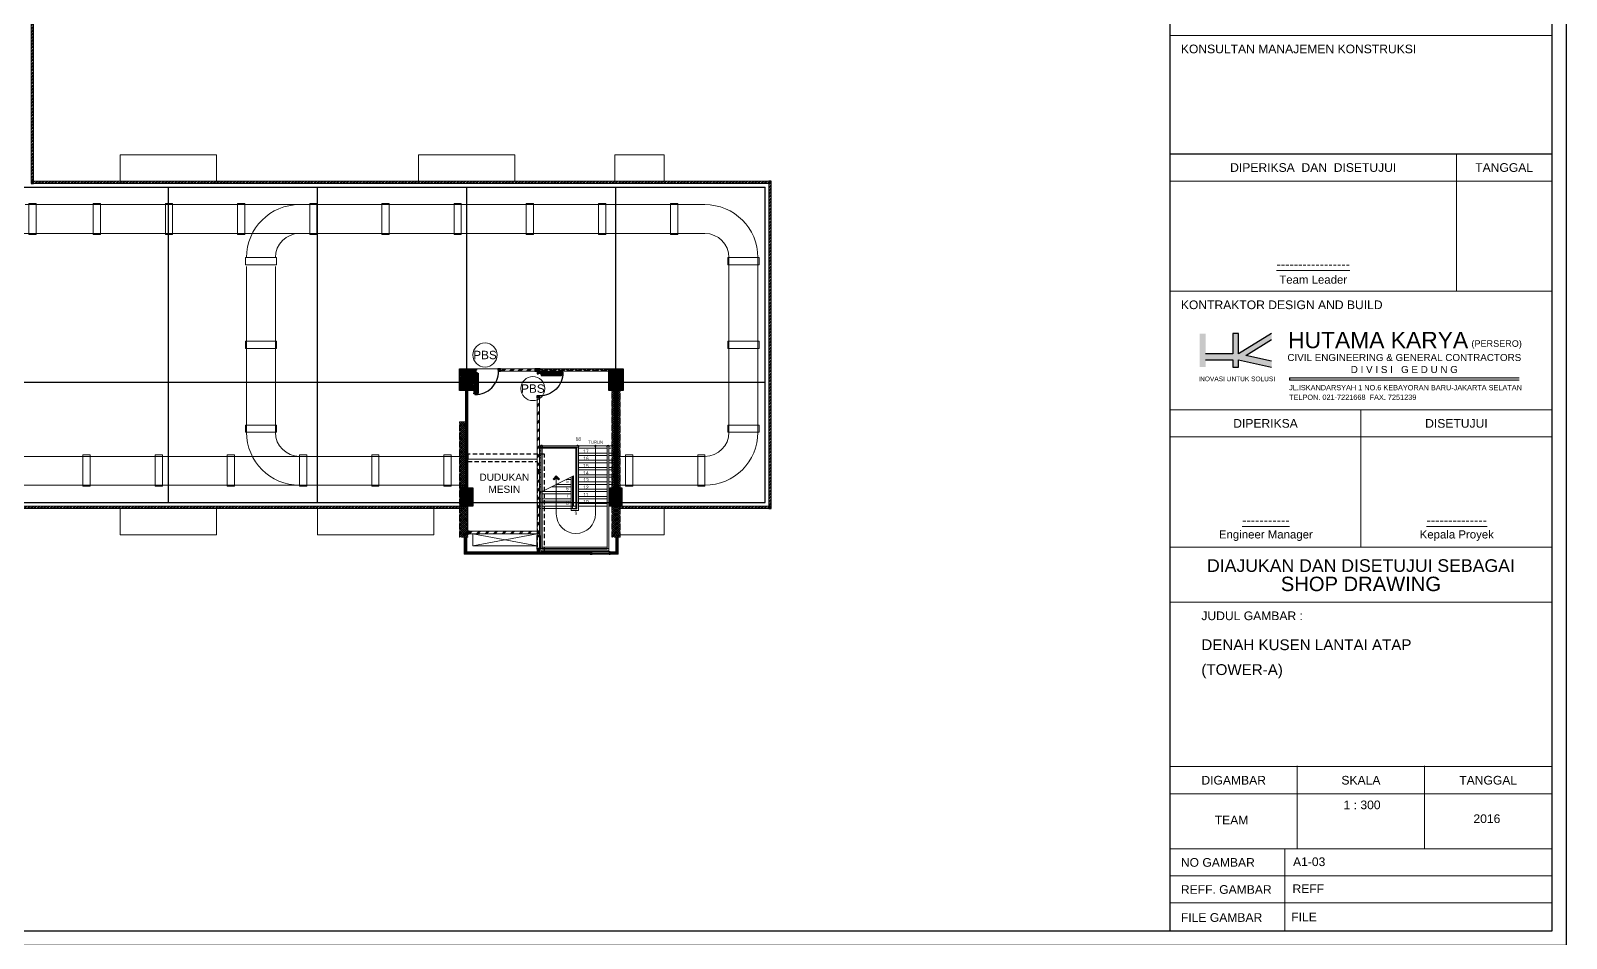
# Model space of a CAD drawing. Header units: millimetres. Extents: x -108 to 357, y -17 to 192.
# Drawn here: x 164.8 to 228.6, y 72.4 to 110.1 of the extents above; entities that cross this region are included whole.
import ezdxf
from ezdxf.enums import TextEntityAlignment as Align

# ---------------------------------------------------------------- set-up
doc = ezdxf.new("R2010")
doc.units = ezdxf.units.MM
doc.linetypes.add('ACAD_ISO02W100', pattern=[15, 12, -3])
doc.layers.get('defpoints').update_dxf_attribs({"color": 1})
for name, color, linetype, lineweight in [('ars', 11, 'Continuous', 0), ('ars @ 1', 11, 'Continuous', 0), ('ARSIR', 31, 'Continuous', 5), ('ATAP', 3, 'Continuous', 20), ('KACA', 151, 'Continuous', 5), ('KOL', 1, 'Continuous', 30), ('KOLOM', 4, 'Continuous', 9), ('KOP', 7, 'Continuous', 20), ('KOP GARIS', 1, 'Continuous', 30), ('lan', 7, 'Continuous', 15), ('NOT', 7, 'Continuous', 20), ('Stair', 7, 'Continuous', 15), ('tem', 5, 'Continuous', 20)]:
    doc.layers.add(name, color=color, linetype=linetype, lineweight=lineweight)
doc.layers.add('as', color=1, linetype='Continuous', plot=False)
for name, color, linetype in [('HID', 1, 'Continuous'), ('Kusen', 30, 'Continuous'), ('STL', 6, 'Continuous')]:
    doc.layers.add(name, color=color, linetype=linetype)
doc.layers.add('POLYLINE TPAK', color=4, linetype='Continuous', lineweight=20, plot=False)
doc.styles.add('BOLD', font='arial.ttf')
doc.styles.add('RM25', font='arial.ttf')
doc.styles.add('S', font='simplex', dxfattribs={"width": 0.75})
doc.styles.get("Standard").update_dxf_attribs({"font": 'arial.ttf'})
pattern_1 = [(45, (1551.91095, -401.8532), (-0.176776695, 0.176776695), []), (45, (1551.97345, -401.8532), (-0.176776695, 0.176776695), [])]
pattern_2 = [(225, (1.1, 1e-06), (-0.014142, 0.014142), []), (135, (1.1, 1e-06), (0.014142, 0.014142), [])]
pattern_3 = [(315, (-2e-13, 1e-06), (0.014142, 0.014142), []), (45, (-2e-13, 1e-06), (-0.014142, 0.014142), [])]
pattern_4 = [(225, (-1551.91095, 458.3532), (0.176776695, -0.176776695), []), (225, (-1551.97345, 458.3532), (0.176776695, -0.176776695), [])]
pattern_5 = [(45, (30.75, 57.1), (-0.022097087, 0.022097087), [])]
pattern_6 = [(225, (24.8, 5.8), (0.0449013, -0.0449013), []), (315, (24.8, 5.8), (0.0449013, 0.0449013), [])]

# ---------------------------------------------------------------- blocks, each defined once
blk = doc.blocks.new('KOP A3 DED')
at = {"true_color": 0xfe0101}
blk.add_hatch(color=1, dxfattribs=at).paths.add_polyline_path([(16.559, 8.175), (16.918, 8.396), (16.918, 8.478), (16.461, 8.198), (16.461, 8.478), (16.379, 8.478), (16.379, 8.197), (16.004, 8.197), (16.004, 8.478), (15.922, 8.478), (15.922, 8.013), (16.004, 8.013), (16.004, 8.114), (16.379, 8.114), (16.379, 8.013), (16.461, 8.013), (16.461, 8.114), (16.918, 8.013), (16.918, 8.095)])
at = {"color": 8, "linetype": 'Continuous'}
blk.add_line((15.51, 10.967), (20.8, 10.967), dxfattribs=at)
at = {"color": 1, "true_color": 0xfe0101}
for p, q in [((16.379, 8.478), (16.379, 8.197)), ((16.461, 8.478), (16.379, 8.478)), ((16.461, 8.198), (16.461, 8.478)), ((16.918, 8.478), (16.461, 8.198)), ((16.559, 8.175), (16.918, 8.396)), ((16.379, 8.197), (16.004, 8.197)), ((16.004, 8.114), (16.379, 8.114)), ((16.379, 8.114), (16.379, 8.013)), ((16.461, 8.114), (16.918, 8.013)), ((16.461, 8.013), (16.461, 8.114)), ((16.918, 8.095), (16.559, 8.175)), ((16.379, 8.013), (16.461, 8.013))]:
    blk.add_line(p, q, dxfattribs=at)
at = {"color": 9}
blk.add_line((17.164, 7.865), (17.164, 7.835), dxfattribs=at)
blk.add_lwpolyline([(-21, 29.697), (21, 29.697), (21, 0), (-21, 0), (-21, 29.697)])
at = {"color": 7}
for p in [(17.273, 2.478), (19.037, 2.478)]:
    blk.add_point(p, dxfattribs=at)
at = {"layer": 'KOP'}
for p, q in [((15.51, 12.61), (20.8, 12.61)), ((15.51, 10.967), (20.8, 10.967)), ((19.478, 10.967), (19.478, 9.064)), ((15.51, 10.592), (20.8, 10.592)), ((15.51, 9.064), (20.8, 9.064)), ((20.348, 7.865), (17.164, 7.865)), ((17.164, 7.835), (20.348, 7.835)), ((15.51, 7.421), (20.8, 7.421)), ((18.155, 7.421), (18.155, 5.519)), ((15.51, 7.046), (20.8, 7.046)), ((15.51, 5.519), (20.8, 5.519)), ((15.51, 4.755), (20.8, 4.755)), ((15.51, 2.478), (20.8, 2.478)), ((17.273, 2.478), (17.273, 1.339)), ((19.037, 2.478), (19.037, 1.339)), ((15.51, 2.102), (20.8, 2.102)), ((15.51, 1.339), (20.8, 1.339)), ((17.102, 1.339), (17.102, 0.2)), ((15.51, 0.964), (20.8, 0.964)), ((20.8, 0.589), (15.51, 0.589))]:
    blk.add_line(p, q, dxfattribs=at)
blk.add_solid([(17.164, 7.865), (17.164, 7.835), (20.348, 7.865), (20.348, 7.835)], dxfattribs=at)
at = {"layer": 'KOP GARIS'}
blk.add_line((15.51, 0.2), (15.51, 29.497), dxfattribs=at)
blk.add_lwpolyline([(-20.8, 29.497), (20.8, 29.497), (20.8, 0.2), (-20.8, 0.2)], close=True, dxfattribs=at)
at = {"layer": 'KOP', "style": 'BOLD'}
for s, height, p in [('KONSULTAN MANAJEMEN KONSTRUKSI', 0.12003, (18.921, 12.422)), ('KONTRAKTOR DESIGN AND BUILD', 0.12003, (18.455, 8.877)), ('NO GAMBAR', 0.12, (16.685, 1.151)), ('REFF. GAMBAR', 0.12003, (16.918, 0.776)), ('FILE GAMBAR', 0.12003, (16.788, 0.388))]:
    blk.add_text(s, height=height, dxfattribs=at).set_placement(p, align=Align.MIDDLE_RIGHT)
for s, height, p in [('DIPERIKSA  DAN  DISETUJUI', 0.12003, (17.494, 10.779)), ('TANGGAL', 0.12, (20.139, 10.779)), ('DIPERIKSA', 0.12, (16.833, 7.234)), ('DISETUJUI', 0.12, (19.478, 7.234)), ('DIAJUKAN DAN DISETUJUI SEBAGAI', 0.17498, (18.155, 5.264)), ('SHOP DRAWING', 0.19998, (18.155, 5.01)), ('JUDUL GAMBAR :', 0.12003, (16.648, 4.568)), ('DIGAMBAR', 0.12, (16.392, 2.29)), ('SKALA', 0.12, (18.155, 2.29)), ('TANGGAL', 0.12, (19.918, 2.29))]:
    blk.add_text(s, height=height, dxfattribs=at).set_placement(p, align=Align.MIDDLE_CENTER)
for s, height, p in [('%%U-----------------', 0.12861, (17.494, 9.44)), ('Team Leader', 0.11318, (17.494, 9.228)), ('Engineer Manager', 0.11318, (16.838, 5.682)), ('%%U-----------', 0.12861, (16.838, 5.895)), ('Kepala Proyek', 0.11318, (19.483, 5.682)), ('%%U--------------', 0.12861, (19.483, 5.895))]:
    blk.add_text(s, height=height, dxfattribs=at).set_placement(p, align=Align.MIDDLE)
for s, height, p in [('HUTAMA KARYA', 0.22633, (17.146, 8.276)), ('(PERSERO)', 0.09, (19.686, 8.295))]:
    blk.add_text(s, height=height, dxfattribs=at).set_placement(p)
for s, p in [('CIVIL ENGINEERING & GENERAL CONTRACTORS', (18.756, 8.098)), ('D I V I S I   G E D U N G', (18.756, 7.932))]:
    blk.add_text(s, height=0.09753, dxfattribs=at).set_placement(p, align=Align.CENTER)
at = {"layer": 'KOP'}
for s, p in [('JL.ISKANDARSYAH 1 NO.6 KEBAYORAN BARU-JAKARTA SELATAN', (17.16, 7.693)), ('TELPON. 021-7221668  FAX. 7251239', (17.16, 7.56))]:
    blk.add_text(s, height=0.07252, dxfattribs=at).set_placement(p)
at = {"layer": 'KOP', "ltscale": 1500, "insert": (16.434, 7.85), "char_height": 0.06502, "width": 1.36933, "attachment_point": 5}
blk.add_mtext('INOVASI UNTUK SOLUSI', dxfattribs=at)
at = {"layer": 'KOP', "style": 'BOLD'}
for tag, p in [('JUDUL1', (15.945, 4.092)), ('JUDUL2', (15.945, 3.747)), ('JUDUL3', (15.945, 3.427)), ('NO', (17.215, 1.101)), ('REFF', (17.207, 0.727)), ('FILE', (17.189, 0.336))]:
    blk.add_attdef(tag, p, '', height=0.12, dxfattribs=at)
for tag, p in [('SCALE1', (18.171, 1.948)), ('NAME', (16.363, 1.738)), ('SCALE2', (18.169, 1.733)), ('DATE', (19.9, 1.757)), ('SCALE3', (18.17, 1.521))]:
    blk.add_attdef(tag, text='', height=0.12, dxfattribs=at).set_placement(p, align=Align.MIDDLE_CENTER)
blk = doc.blocks.new('D-P90')
at = {"layer": 'ars'}
h = blk.add_hatch(dxfattribs=at)
h.set_pattern_fill('ANSI37', color=256, scale=0.005, angle=-90, style=0)
h.set_pattern_definition([(45, (-1350.94906, -1248.591899), (0.01122532015, -0.01122532015), []), (315, (-1350.94906, -1248.591899), (-0.01122532015, -0.01122532015), [])])
h.paths.add_polyline_path([(0.009, -0.183, -0.414214), (0.01, -0.184), (0.01, -1.116, -0.414214), (0.009, -1.117), (-0.034, -1.117, 0.414214), (-0.037, -1.12), (-0.037, -1.142, -1), (-0.038, -1.142), (-0.038, -0.158, -1), (-0.037, -0.158), (-0.037, -0.181, 0.414214), (-0.034, -0.183)])
at = {"layer": 'as'}
for p, q in [((-0.04, -0.158), (-0.046, -0.158)), ((-0.042, -0.161), (-0.042, -0.155))]:
    blk.add_line(p, q, dxfattribs=at)
at = {"layer": 'HID'}
for p, q in [((-0.044, -0.125), (-0.092, -0.077)), ((-0.042, -0.123), (-0.091, -0.075)), ((-0.066, -0.147), (-0.023, -0.104)), ((-0.063, -0.147), (-0.023, -0.107)), ((0.966, -0.147), (0.923, -0.104)), ((0.963, -0.147), (0.923, -0.107)), ((0.942, -0.123), (0.991, -0.075)), ((0.944, -0.125), (0.992, -0.077))]:
    blk.add_line(p, q, dxfattribs=at)
for points in [[(-0.044, -0.125), (-0.044, -0.125), (-0.042, -0.123), (-0.042, -0.123)], [(0.944, -0.125), (0.944, -0.125), (0.942, -0.123), (0.942, -0.123)]]:
    blk.add_lwpolyline(points, dxfattribs=at)
at = {"layer": 'KOL'}
blk.add_line((0.97, -0.13), (0.97, -0.15), dxfattribs=at)
at = {"layer": 'Kusen', "ltscale": 2}
for p, q in [((-0.099, -0.221), (-0.099, -1.06)), ((-0.079, -0.241), (-0.079, -1.06)), ((-0.074, -0.211), (-0.04, -0.211)), ((-0.074, -0.221), (-0.074, -0.211)), ((-0.074, -0.251), (-0.074, -0.241)), ((-0.074, -0.251), (-0.04, -0.251)), ((-0.061, -0.251), (-0.061, -0.211)), ((-0.04, -0.251), (-0.04, -0.211)), ((0.046, -0.211), (0.012, -0.211)), ((0.012, -0.251), (0.012, -0.211)), ((0.046, -0.251), (0.012, -0.251)), ((0.033, -0.251), (0.033, -0.211)), ((0.046, -0.221), (0.046, -0.211)), ((0.046, -0.251), (0.046, -0.241)), ((0.053, -0.241), (0.053, -1.06)), ((0.073, -0.221), (0.073, -1.06)), ((-0.074, -1.05), (-0.04, -1.05)), ((-0.074, -1.05), (-0.074, -1.06)), ((-0.074, -1.08), (-0.074, -1.09)), ((-0.074, -1.09), (-0.04, -1.09)), ((-0.061, -1.05), (-0.061, -1.09)), ((-0.04, -1.05), (-0.04, -1.09)), ((0.046, -1.05), (0.012, -1.05)), ((0.012, -1.05), (0.012, -1.09)), ((0.046, -1.09), (0.012, -1.09)), ((0.033, -1.05), (0.033, -1.09)), ((0.046, -1.05), (0.046, -1.06)), ((0.046, -1.08), (0.046, -1.09))]:
    blk.add_line(p, q, dxfattribs=at)
at = {"layer": 'Kusen'}
for p, q in [((-0.042, -0.155), (-0.038, -0.156)), ((-0.042, -0.157), (-0.038, -0.158))]:
    blk.add_line(p, q, dxfattribs=at)
at = {"layer": 'Kusen', "ltscale": 2}
for points in [[(-0.099, -0.241), (-0.061, -0.241), (-0.061, -0.221), (-0.099, -0.221), (-0.099, -0.241)], [(0.073, -0.241), (0.033, -0.241), (0.033, -0.221), (0.073, -0.221), (0.073, -0.241)], [(-0.101, -1.06), (-0.061, -1.06), (-0.061, -1.08), (-0.101, -1.08), (-0.101, -1.06)], [(0.073, -1.06), (0.033, -1.06), (0.033, -1.08), (0.073, -1.08), (0.073, -1.06)]]:
    blk.add_lwpolyline(points, dxfattribs=at)
at = {"layer": 'Kusen'}
blk.add_circle((-0.042, -0.158), 0.001, dxfattribs=at)
for radius, start, end in [(0.0025, 75.78042, 11.38506), (0.961, 270, 0.45972)]:
    blk.add_arc((-0.042, -0.158), radius, start, end, dxfattribs=at)
at = {"layer": 'STL'}
for p, q in [((-0.038, -0.158), (-0.038, -1.142)), ((-0.037, -0.181), (-0.037, -0.158)), ((-0.034, -0.183), (0.009, -0.183)), ((0.01, -0.184), (0.01, -1.116)), ((-0.037, -1.12), (-0.037, -1.142)), ((-0.034, -1.117), (0.009, -1.117))]:
    blk.add_line(p, q, dxfattribs=at)
for points in [[(0, -0.1), (0, -0.103), (-0.019, -0.103, 0.414214), (-0.02, -0.105), (-0.02, -0.148, -0.414214), (-0.022, -0.15), (-0.068, -0.15, -0.414214), (-0.07, -0.148), (-0.07, -0.13), (-0.067, -0.13), (-0.067, -0.146, 0.414214), (-0.065, -0.147), (-0.024, -0.147, 0.414214), (-0.023, -0.146), (-0.023, -0.102, -0.414214), (-0.021, -0.1)], [(0.9, -0.1), (0.9, -0.103), (0.919, -0.103, -0.414214), (0.92, -0.105), (0.92, -0.148, 0.414214), (0.922, -0.15), (0.968, -0.15, 0.414214), (0.97, -0.148), (0.97, -0.13), (0.967, -0.13), (0.967, -0.146, -0.414214), (0.966, -0.147), (0.925, -0.147, -0.414214), (0.923, -0.146), (0.923, -0.102, 0.414214), (0.921, -0.1)]]:
    blk.add_lwpolyline(points, format="xyb", close=True, dxfattribs=at)
blk.add_lwpolyline([(0.009, -0.182), (-0.034, -0.182, -0.414214), (-0.035, -0.181), (-0.035, -0.158, 1), (-0.04, -0.158), (-0.04, -1.142, 1), (-0.035, -1.142), (-0.035, -1.12, -0.414214), (-0.034, -1.119), (0.009, -1.119, 0.414214), (0.012, -1.116), (0.012, -0.184)], format="xyb", dxfattribs=at)
for centre, radius, start, end in [((-0.038, -0.158), 0.00075, 0, 180), ((-0.034, -0.181), 0.0025, 180, 270), ((0.009, -0.184), 0.0025, 360, 90), ((0.009, -0.184), 0.001, 360, 90), ((-0.038, -1.142), 0.00075, 180, 0), ((-0.034, -1.12), 0.0025, 90, 180), ((0.009, -1.116), 0.001, 270, 0)]:
    blk.add_arc(centre, radius, start, end, dxfattribs=at)
blk = doc.blocks.new('PINTU DARURAT')
at = {"layer": 'ARSIR'}
h = blk.add_hatch(dxfattribs=at)
h.set_pattern_fill('_USER', color=256, scale=0.02, angle=315, style=0, double=1, pattern_type=0)
h.set_pattern_definition(pattern_3)
edge = h.paths.add_edge_path()
edge.add_line((0, 0), (0.1, 0))
edge.add_line((0.1, 0), (0.1, 0.05))
edge.add_line((0.1, 0.05), (0.077, 0.05))
edge.add_line((0.077, 0.05), (0.077, 0.096))
edge.add_arc((0.076, 0.096), 0.0015, 360, 450)
edge.add_line((0.075, 0.097), (0.035, 0.097))
edge.add_arc((0.035, 0.096), 0.0015, 90, 180)
edge.add_line((0.033, 0.096), (0.033, 0.08))
edge.add_line((0.033, 0.08), (0.03, 0.08))
edge.add_line((0.03, 0.08), (0.03, 0.1))
edge.add_line((0.03, 0.1), (0, 0.1))
edge.add_line((0, 0.1), (0, 0))
h = blk.add_hatch(dxfattribs=at)
h.set_pattern_fill('_USER', color=256, scale=0.02, angle=315, style=0, double=1, pattern_type=0)
h.set_pattern_definition(pattern_3)
edge = h.paths.add_edge_path()
edge.add_line((0, 0), (0.1, 0))
edge.add_line((0.1, 0), (0.1, 0.05))
edge.add_line((0.1, 0.05), (0.077, 0.05))
edge.add_line((0.077, 0.05), (0.077, 0.096))
edge.add_arc((0.076, 0.096), 0.0015, 360, 450)
edge.add_line((0.075, 0.097), (0.035, 0.097))
edge.add_arc((0.035, 0.096), 0.0015, 90, 180)
edge.add_line((0.033, 0.096), (0.033, 0.08))
edge.add_line((0.033, 0.08), (0.03, 0.08))
edge.add_line((0.03, 0.08), (0.03, 0.1))
edge.add_line((0.03, 0.1), (0, 0.1))
edge.add_line((0, 0.1), (0, 0))
h = blk.add_hatch(dxfattribs=at)
h.set_pattern_fill('_USER', color=256, scale=0.02, angle=315, style=0, double=1, pattern_type=0)
h.set_pattern_definition(pattern_2)
edge = h.paths.add_edge_path()
edge.add_line((1.1, 0), (1, 0))
edge.add_line((1, 0), (1, 0.05))
edge.add_line((1, 0.05), (1.023, 0.05))
edge.add_line((1.023, 0.05), (1.023, 0.096))
edge.add_arc((1.024, 0.096), 0.0015, -630, -540, ccw=False)
edge.add_line((1.024, 0.097), (1.065, 0.097))
edge.add_arc((1.065, 0.096), 0.0015, -360, -270, ccw=False)
edge.add_line((1.067, 0.096), (1.067, 0.08))
edge.add_line((1.067, 0.08), (1.07, 0.08))
edge.add_line((1.07, 0.08), (1.07, 0.1))
edge.add_line((1.07, 0.1), (1.1, 0.1))
edge.add_line((1.1, 0.1), (1.1, 0))
h = blk.add_hatch(dxfattribs=at)
h.set_pattern_fill('_USER', color=256, scale=0.02, angle=315, style=0, double=1, pattern_type=0)
h.set_pattern_definition(pattern_2)
edge = h.paths.add_edge_path()
edge.add_line((1.1, 0), (1, 0))
edge.add_line((1, 0), (1, 0.05))
edge.add_line((1, 0.05), (1.023, 0.05))
edge.add_line((1.023, 0.05), (1.023, 0.096))
edge.add_arc((1.024, 0.096), 0.0015, -630, -540, ccw=False)
edge.add_line((1.024, 0.097), (1.065, 0.097))
edge.add_arc((1.065, 0.096), 0.0015, -360, -270, ccw=False)
edge.add_line((1.067, 0.096), (1.067, 0.08))
edge.add_line((1.067, 0.08), (1.07, 0.08))
edge.add_line((1.07, 0.08), (1.07, 0.1))
edge.add_line((1.07, 0.1), (1.1, 0.1))
edge.add_line((1.1, 0.1), (1.1, 0))
at = {"layer": 'KOL'}
blk.add_line((1.1, 0.1), (1.1, 0), dxfattribs=at)
blk.add_line((1.1, 0.1), (1.1, 0), dxfattribs=at)
blk.add_line((1.1, 0.1), (1.1, 0), dxfattribs=at)
blk.add_line((1.1, 0.1), (1.1, 0), dxfattribs=at)
for points in [[(0, 0), (0.1, 0), (0.1, 0.05), (0.077, 0.05), (0.077, 0.096, 0.414214), (0.075, 0.097), (0.035, 0.097, 0.414214), (0.033, 0.096), (0.033, 0.08), (0.03, 0.08), (0.03, 0.1), (0, 0.1)], [(0, 0), (0.1, 0), (0.1, 0.05), (0.077, 0.05), (0.077, 0.096, 0.414214), (0.075, 0.097), (0.035, 0.097, 0.414214), (0.033, 0.096), (0.033, 0.08), (0.03, 0.08), (0.03, 0.1), (0, 0.1)], [(1.1, 0), (1, 0), (1, 0.05), (1.023, 0.05), (1.023, 0.096, -0.414214), (1.024, 0.097), (1.065, 0.097, -0.414214), (1.067, 0.096), (1.067, 0.08), (1.07, 0.08), (1.07, 0.1), (1.1, 0.1)], [(1.1, 0), (1, 0), (1, 0.05), (1.023, 0.05), (1.023, 0.096, -0.414214), (1.024, 0.097), (1.065, 0.097, -0.414214), (1.067, 0.096), (1.067, 0.08), (1.07, 0.08), (1.07, 0.1), (1.1, 0.1)]]:
    blk.add_lwpolyline(points, format="xyb", close=True, dxfattribs=at)
at = {"layer": 'Kusen', "xscale": -1, "rotation": 180}
blk.add_blockref('D-P90', (0.1, -0.05), dxfattribs=at)
blk = doc.blocks.new('K 10.10')
at = {"layer": 'ars'}
h = blk.add_hatch(dxfattribs=at)
h.set_pattern_fill('_USER', color=256, scale=0.05, angle=45, double=1, pattern_type=0)
h.set_pattern_definition([(45, (0, 0), (-0.035355339, 0.035355339), []), (135, (0, 0), (-0.035355339, -0.035355339), [])])
h.paths.add_polyline_path([(1560.538, 1380.407), (1560.638, 1380.407), (1560.638, 1380.507), (1560.538, 1380.507)])
at = {"layer": 'KOL'}
blk.add_lwpolyline([(1560.538, 1380.407), (1560.638, 1380.407), (1560.638, 1380.507), (1560.538, 1380.507)], close=True, dxfattribs=at)
blk = doc.blocks.new("k3'")
at = {"layer": 'ars'}
h = blk.add_hatch(dxfattribs=at)
h.set_pattern_fill('_USER', color=256, scale=0.05, angle=45, double=1, pattern_type=0)
h.set_pattern_definition([(45, (0, -4.975), (-0.03535534, 0.03535534), []), (135, (0, -4.975), (-0.03535534, -0.03535534), [])])
h.paths.add_polyline_path([(-0.25, -0.375), (0.25, -0.375), (0.25, 0.375), (-0.25, 0.375)])
at = {"layer": 'KOL'}
blk.add_lwpolyline([(-0.25, -0.375), (0.25, -0.375), (0.25, 0.375), (-0.25, 0.375)], close=True, dxfattribs=at)
blk = doc.blocks.new("k1'")
at = {"layer": 'ars'}
h = blk.add_hatch(dxfattribs=at)
h.set_pattern_fill('_USER', color=256, scale=0.05, angle=45, double=1, pattern_type=0)
h.set_pattern_definition([(45, (0, -5), (-0.03535534, 0.03535534), []), (135, (0, -5), (-0.03535534, -0.03535534), [])])
h.paths.add_polyline_path([(-0.3, -0.45), (0.3, -0.45), (0.3, 0.45), (-0.3, 0.45)])
at = {"layer": 'KOL'}
blk.add_lwpolyline([(-0.3, -0.45), (0.3, -0.45), (0.3, 0.45), (-0.3, 0.45)], close=True, dxfattribs=at)
blk = doc.blocks.new('T. J2')
at = {"layer": 'KACA', "color": 141}
blk.add_lwpolyline([(-0.379, 0.077), (0.291, 0.077), (0.291, 0.082), (-0.379, 0.082)], close=True, dxfattribs=at)
at = {"layer": 'Kusen'}
for p, q in [((-0.419, 0), (0.331, 0)), ((-0.369, 0.1), (0.281, 0.1)), ((0.281, 0.06), (-0.369, 0.06))]:
    blk.add_line(p, q, dxfattribs=at)
for points in [[(-0.459, 0), (-0.419, 0), (-0.419, 0.1), (-0.459, 0.1)], [(0.331, 0), (0.371, 0), (0.371, 0.1), (0.331, 0.1)]]:
    blk.add_lwpolyline(points, close=True, dxfattribs=at)
for points in [[(-0.369, 0.077), (-0.369, 0.06), (-0.419, 0.06), (-0.419, 0.1), (-0.369, 0.1), (-0.369, 0.082), (-0.379, 0.082), (-0.379, 0.077), (-0.369, 0.077)], [(0.281, 0.077), (0.281, 0.06), (0.331, 0.06), (0.331, 0.1), (0.281, 0.1), (0.281, 0.082), (0.291, 0.082), (0.291, 0.077), (0.281, 0.077)]]:
    blk.add_lwpolyline(points, dxfattribs=at)
blk = doc.blocks.new('P.SHAFT')
for points in [[(-0.05, 0.54), (-0.05, 0.58), (0.05, 0.58), (0.05, 0.54)], [(-0.05, 0.04), (-0.05, 0.54), (0.05, 0.54), (0.05, 0.04)], [(-0.05, 0), (-0.05, 0.04), (0.05, 0.04), (0.05, 0)]]:
    blk.add_lwpolyline(points, close=True)
blk = doc.blocks.new('A.ATAP')
at = {"layer": 'ars'}
h = blk.add_hatch(dxfattribs=at)
h.set_pattern_fill('ANSI32', color=256, scale=0.01, style=0)
h.set_pattern_definition([(44.98015, (6.68938, 12.35), (0.06732858, -0.06737525), []), (44.98015, (6.6894, 12.3949), (0.06732858, -0.06737525), [])])
h.paths.add_polyline_path([(6.7, 13.6), (6.8, 13.6), (6.8, 42.9), (6.7, 42.9)])
h = blk.add_hatch(dxfattribs=at)
h.set_pattern_fill('ANSI32', color=256, scale=0.01, style=0)
h.set_pattern_definition([(45, (6.8, 13.5), (-0.06735192, 0.06735192), []), (45, (6.8449, 13.5), (-0.06735192, 0.06735192), [])])
h.paths.add_polyline_path([(37.35, 13.5), (37.35, 13.6), (6.8, 13.6), (6.8, 13.5)])
h = blk.add_hatch(dxfattribs=at)
h.set_pattern_fill('ANSI32', color=256, scale=0.01, style=0)
h.set_pattern_definition([(225, (37.45003, 13.5), (-0.0673519, 0.0673519), []), (225, (37.45003, 13.4551), (-0.0673519, 0.0673519), [])])
h.paths.add_polyline_path([(37.45, 13.5), (37.35, 13.5), (37.35, 0.1), (37.45, 0.1)])
h = blk.add_hatch(dxfattribs=at)
h.set_pattern_fill('ANSI37', color=256, scale=0.02, style=0)
h.set_pattern_definition(pattern_6)
h.paths.add_polyline_path([(30.825, 5.8), (31.175, 5.8), (31.175, -1.2), (30.825, -1.2)])
h = blk.add_hatch(dxfattribs=at)
h.set_pattern_fill('TEMBOK', color=256, scale=0.25)
h.set_pattern_definition([(225, (24.8, 55.05), (0.1767767, -0.1767767), []), (225, (24.7375, 55.05), (0.1767767, -0.1767767), [])])
h.paths.add_polyline_path([(24.75, 4.7), (24.85, 4.7), (24.85, 2.53), (24.75, 2.53)])
h = blk.add_hatch(dxfattribs=at)
h.set_pattern_fill('ANSI37', color=256, scale=0.02, style=0)
h.set_pattern_definition(pattern_6)
h.paths.add_polyline_path([(24.85, 3.6), (24.5, 3.6), (24.5, -1.2), (24.85, -1.2)])
h = blk.add_hatch(dxfattribs=at)
h.set_pattern_fill('TEMBOK', color=256, scale=0.25)
h.set_pattern_definition([(225, (24.8, 57.52), (0.1767767, -0.1767767), []), (225, (24.7375, 57.52), (0.1767767, -0.1767767), [])])
h.paths.add_polyline_path([(24.75, 2.63), (24.85, 2.63), (24.85, 0.85), (24.75, 0.85)])
h = blk.add_hatch(dxfattribs=at)
h.set_pattern_fill('ANSI32', color=256, scale=0.01, style=0)
h.set_pattern_definition([(45, (-24.5, -4e-06), (-0.06735192, 0.06735192), []), (45, (-24.4551, -4e-06), (-0.06735192, 0.06735192), [])])
h.paths.add_polyline_path([(24.5, 0), (24.5, 0.1), (-24.5, 0.1), (-24.5, 0)])
h = blk.add_hatch(dxfattribs=at)
h.set_pattern_fill('ANSI32', color=256, scale=0.01, style=0)
h.set_pattern_definition([(45, (31.17496, -3e-05), (-0.0673519, 0.0673519), []), (45, (31.21986, -3e-05), (-0.0673519, 0.0673519), [])])
h.paths.add_polyline_path([(37.35, 0.1), (31.175, 0.1), (31.175, 0), (37.35, 0)])
h = blk.add_hatch(dxfattribs=at)
h.set_pattern_fill('ANSI31', color=256, scale=0.25, style=0)
h.set_pattern_definition([(45, (24.700002, 57.1), (-0.022097087, 0.022097087), [])])
h.paths.add_polyline_path([(24.8, -1.2), (24.7, -1.2), (24.7, -1.9), (29.92, -1.9), (29.92, -1.8), (24.8, -1.8)])
h = blk.add_hatch(dxfattribs=at)
h.set_pattern_fill('ANSI31', color=256, scale=0.25, style=0)
h.set_pattern_definition(pattern_5)
h.paths.add_polyline_path([(31.1, -1.2), (31, -1.2), (31, -1.8), (30.75, -1.8), (30.75, -1.9), (31.1, -1.9)])
h = blk.add_hatch(dxfattribs=at)
h.set_pattern_fill('ANSI31', color=256, scale=0.25, style=0)
h.set_pattern_definition(pattern_5)
edge = h.paths.add_edge_path()
edge.add_line((31.1, -1.2), (31.1, -1.9))
edge.add_line((31.1, -1.9), (30.75, -1.9))
edge.add_line((30.75, -1.9), (30.75, -1.8))
edge.add_line((30.75, -1.8), (31, -1.8))
edge.add_line((31, -1.8), (31, -1.2))
edge.add_line((31, -1.2), (31.1, -1.2))
at = {"layer": 'ars @ 1'}
h = blk.add_hatch(dxfattribs=at)
h.set_pattern_fill('TEMBOK', color=256, scale=0.25)
h.set_pattern_definition(pattern_1)
h.paths.add_polyline_path([(27.638, 5.8), (27.638, 5.7), (26.2, 5.7), (26.2, 5.8)])
h = blk.add_hatch(dxfattribs=at)
h.set_pattern_fill('TEMBOK', color=256, scale=0.25)
h.set_pattern_definition(pattern_4)
h.paths.add_polyline_path([(27.638, 5.8), (27.638, 5.7), (26.2, 5.7), (26.2, 5.8)])
h = blk.add_hatch(dxfattribs=at)
h.set_pattern_fill('TEMBOK', color=256, scale=0.25)
h.set_pattern_definition(pattern_1)
h.paths.add_polyline_path([(30.7, 5.8), (30.7, 5.7), (27.738, 5.7), (27.738, 5.8)])
h = blk.add_hatch(dxfattribs=at)
h.set_pattern_fill('TEMBOK', color=256, scale=0.25)
h.set_pattern_definition([(315, (1551.91095, 458.3532), (-0.176776695, -0.176776695), []), (315, (1551.97345, 458.3532), (-0.176776695, -0.176776695), [])])
h.paths.add_polyline_path([(30.7, 5.8), (30.7, 5.7), (27.738, 5.7), (27.738, 5.8)])
h = blk.add_hatch(dxfattribs=at)
h.set_pattern_fill('TEMBOK', color=256, scale=0.25)
h.set_pattern_definition(pattern_4)
h.paths.add_polyline_path([(30.7, 5.8), (30.7, 5.7), (27.738, 5.7), (27.738, 5.8)])
h = blk.add_hatch(dxfattribs=at)
h.set_pattern_fill('TEMBOK', color=256, scale=0.25)
h.set_pattern_definition([(225, (-1551.81878, 458.3532), (0.176776695, -0.176776695), []), (225, (-1551.88128, 458.3532), (0.176776695, -0.176776695), [])])
h.paths.add_polyline_path([(27.73, 4.6), (27.83, 4.6), (27.83, -0.95), (27.73, -0.95)])
h = blk.add_hatch(dxfattribs=at)
h.set_pattern_fill('TEMBOK', color=256, scale=0.25)
h.set_pattern_definition(pattern_1)
h.paths.add_polyline_path([(31.05, 4.9), (30.95, 4.9), (30.95, 0.85), (31.05, 0.85)])
h = blk.add_hatch(dxfattribs=at)
h.set_pattern_fill('TEMBOK', color=256, scale=0.25)
h.set_pattern_definition([(225, (0.2672, 54.62464), (0.1767767, -0.1767767), []), (225, (0.2047, 54.62464), (0.1767767, -0.1767767), [])])
h.paths.add_polyline_path([(31.05, 4.9), (30.95, 4.9), (30.95, 4.3), (31.05, 4.3)])
h = blk.add_hatch(dxfattribs=at)
h.set_pattern_fill('TEMBOK', color=256, scale=0.25)
h.set_pattern_definition([(225, (0.2672, 55.12464), (0.1767767, -0.1767767), []), (225, (0.2047, 55.12464), (0.1767767, -0.1767767), [])])
h.paths.add_polyline_path([(31.05, 4.2), (30.95, 4.2), (30.95, 3.1), (31.05, 3.1)])
h = blk.add_hatch(dxfattribs=at)
h.set_pattern_fill('TEMBOK', color=256, scale=0.25)
h.set_pattern_definition([(225, (0.2672, 57.22464), (0.1767767, -0.1767767), []), (225, (0.2047, 57.22464), (0.1767767, -0.1767767), [])])
h.paths.add_polyline_path([(31.05, 3), (30.95, 3), (30.95, 0.85), (31.05, 0.85)])
h = blk.add_hatch(dxfattribs=at)
h.set_pattern_fill('TEMBOK', color=256, scale=0.25)
h.set_pattern_definition([(225, (-2, -0.005), (0.1767767, -0.1767767), []), (225, (-2.0625, -0.005), (0.1767767, -0.1767767), [])])
h.paths.add_polyline_path([(24.9, -1.05), (24.9, -0.95), (27.638, -0.95), (27.638, -1.05)])
blk.add_lwpolyline([(29.243, 1.353), (27.83, 0.647)])
at = {"layer": 'ars'}
for p, q in [((27.874, 1.233), (27.874, 2.575)), ((27.905, 2.606), (29.412, 2.606)), ((27.936, 1.205), (27.936, 2.575)), ((29.444, 2.6), (30.63, 2.6)), ((29.444, -0.084), (29.444, 2.575)), ((30.644, -1.608), (30.644, 2.575)), ((30.644, -1.694), (30.644, 2.575)), ((30.706, -1.67), (30.706, 2.575)), ((30.706, -1.756), (30.706, 2.575)), ((30.72, 2.6), (30.825, 2.6)), ((30.72, 2.6), (30.95, 2.6)), ((27.83, 2.4), (27.874, 2.4)), ((27.83, 2.1), (27.874, 2.1)), ((27.904, 2.544), (29.412, 2.544)), ((29.337, 2.3), (29.381, 2.3)), ((29.337, 2), (29.381, 2)), ((29.381, -0.021), (29.381, 2.544)), ((29.444, 2.3), (30.644, 2.3)), ((29.444, 2), (30.644, 2)), ((30.706, 2.3), (30.825, 2.3)), ((30.706, 2.3), (30.95, 2.3)), ((30.706, 2), (30.825, 2)), ((30.706, 2), (30.95, 2)), ((27.83, 1.8), (27.874, 1.8)), ((27.83, 1.5), (27.874, 1.5)), ((27.874, -1.756), (27.874, 1.383)), ((27.936, -1.694), (27.936, 1.355)), ((29.136, -0.084), (29.136, 1.3)), ((29.199, -0.021), (29.199, 1.331)), ((29.337, 1.7), (29.381, 1.7)), ((29.337, 1.4), (29.381, 1.4)), ((29.444, 1.7), (30.644, 1.7)), ((29.444, 1.4), (30.644, 1.4)), ((30.706, 1.7), (30.825, 1.7)), ((30.706, 1.7), (30.95, 1.7)), ((30.706, 1.4), (30.825, 1.4)), ((30.706, 1.4), (30.95, 1.4)), ((27.83, 0.9), (27.874, 0.9)), ((27.874, -1.67), (27.874, 0.669)), ((27.936, 0.9), (27.949, 0.9)), ((27.936, -1.608), (27.936, 0.7)), ((28.336, 0.9), (29.136, 0.9)), ((28.936, 1.2), (29.136, 1.2)), ((29.199, 1.2), (29.243, 1.2)), ((29.199, 0.9), (29.243, 0.9)), ((29.337, 1.1), (29.381, 1.1)), ((29.337, 0.8), (29.381, 0.8)), ((29.444, 1.1), (30.644, 1.1)), ((29.444, 0.8), (30.644, 0.8)), ((30.706, 1.1), (30.825, 1.1)), ((30.706, 1.1), (30.95, 1.1)), ((30.706, 0.8), (30.825, 0.8)), ((30.706, 0.8), (30.95, 0.8)), ((27.83, 0.6), (27.874, 0.6)), ((27.83, 0.6), (27.874, 0.6)), ((27.83, 0.3), (27.874, 0.3)), ((27.83, 0.3), (27.874, 0.3)), ((27.83, 0), (27.874, 0)), ((27.936, 0.6), (29.136, 0.6)), ((27.936, 0.3), (29.136, 0.3)), ((27.936, 0), (29.136, 0)), ((29.107, 0), (29.337, 0)), ((29.199, 0.6), (29.243, 0.6)), ((29.199, 0.3), (29.243, 0.3)), ((29.337, 0.5), (29.381, 0.5)), ((29.337, 0.2), (29.381, 0.2)), ((29.337, 0.1), (29.337, 0)), ((29.444, 0.5), (30.644, 0.5)), ((29.444, 0.2), (30.644, 0.2)), ((30.706, 0.5), (30.825, 0.5)), ((30.706, 0.5), (30.95, 0.5)), ((30.706, 0.2), (30.75, 0.2)), ((30.706, 0.2), (30.75, 0.2)), ((27.83, 0), (27.874, 0)), ((29.136, -0.084), (29.444, -0.084)), ((29.199, -0.021), (29.381, -0.021)), ((27.874, -1.67), (30.706, -1.67)), ((27.874, -1.756), (30.706, -1.756)), ((27.936, -1.608), (30.644, -1.608)), ((27.936, -1.694), (30.644, -1.694))]:
    blk.add_line(p, q, dxfattribs=at)
for centre, radius, start, end in [((27.905, 2.575), 0.0512, 37.57187, 322.42813), ((27.905, 2.575), 0.0512, 307.57187, 232.42813), ((27.905, 2.575), 0.0313, 89.25101, 269.45936), ((27.905, 2.575), 0.0312, 0, 180), ((29.412, 2.575), 0.0512, 307.57187, 142.42813), ((29.412, 2.575), 0.0312, 270, 90), ((30.675, 2.575), 0.0512, 307.57187, 232.42813), ((30.675, 2.575), 0.0512, 307.57187, 232.42813), ((30.675, 2.575), 0.0312, 0, 180), ((30.675, 2.575), 0.0312, 0, 180), ((27.905, 2.575), 0.0512, 307.57187, 322.42813)]:
    blk.add_arc(centre, radius, start, end, dxfattribs=at)
at = {"layer": 'as'}
for p, q in [((-37.2, 13.35), (37.2, 13.35)), ((12.4, 0.25), (12.4, 13.35)), ((18.6, 0.25), (18.6, 13.35)), ((24.8, 0.25), (24.8, 13.35)), ((31, 0.25), (31, 13.35)), ((37.2, 0.25), (37.2, 13.35)), ((-37.2, 5.25), (37.2, 5.25)), ((-37.2, 0.25), (37.2, 0.25))]:
    blk.add_line(p, q, dxfattribs=at)
at = {"layer": 'ATAP'}
for p, q in [((6.8, 13.6), (6.8, 42.9)), ((37.45, 13.6), (6.8, 13.6)), ((37.45, 0), (37.45, 13.6)), ((6.45, 12.629), (34.7, 12.629)), ((6.25, 11.429), (34.7, 11.429)), ((35.7, 10.429), (35.7, 3.164)), ((36.9, 10.429), (36.9, 3.164)), ((15.65, 10.054), (15.65, 3.164)), ((16.85, 10.054), (16.85, 3.164)), ((24.75, 2.164), (-24.75, 2.164)), ((34.7, 2.164), (31.05, 2.164)), ((24.75, 0.964), (-24.75, 0.964)), ((34.7, 0.964), (31.05, 0.964)), ((-24.7, 0), (24.7, 0)), ((33, 0), (33, -1.1)), ((18.6, 0), (18.6, -1.1)), ((23.44, -1.1), (23.44, 0)), ((31.1, 0), (37.45, 0)), ((18.6, -1.1), (23.44, -1.1)), ((33, -1.1), (31.1, -1.1))]:
    blk.add_line(p, q, dxfattribs=at)
for points in [[(10.4, 13.6), (10.4, 14.7), (14.4, 14.7), (14.4, 13.6)], [(22.8, 13.6), (22.8, 14.7), (26.8, 14.7), (26.8, 13.6)], [(33, 13.6), (33, 14.7), (30.95, 14.7), (30.95, 13.6)], [(10.4, 0), (10.4, -1.1), (14.4, -1.1), (14.4, 0)]]:
    blk.add_lwpolyline(points, dxfattribs=at)
for points in [[(6.6, 12.679), (6.6, 11.379), (6.9, 11.379), (6.9, 12.679)], [(9.276, 12.679), (9.276, 11.379), (9.576, 11.379), (9.576, 12.679)], [(12.276, 12.679), (12.276, 11.379), (12.576, 11.379), (12.576, 12.679)], [(15.276, 12.679), (15.276, 11.379), (15.576, 11.379), (15.576, 12.679)], [(18.276, 12.679), (18.276, 11.379), (18.576, 11.379), (18.576, 12.679)], [(21.276, 12.679), (21.276, 11.379), (21.576, 11.379), (21.576, 12.679)], [(24.276, 12.679), (24.276, 11.379), (24.576, 11.379), (24.576, 12.679)], [(27.276, 12.679), (27.276, 11.379), (27.576, 11.379), (27.576, 12.679)], [(30.276, 12.679), (30.276, 11.379), (30.576, 11.379), (30.576, 12.679)], [(33.276, 12.679), (33.276, 11.379), (33.576, 11.379), (33.576, 12.679)], [(15.6, 10.129), (16.9, 10.129), (16.9, 10.429), (15.6, 10.429)], [(36.95, 10.129), (35.65, 10.129), (35.65, 10.429), (36.95, 10.429)], [(15.6, 6.647), (16.9, 6.647), (16.9, 6.947), (15.6, 6.947)], [(36.95, 6.647), (35.65, 6.647), (35.65, 6.947), (36.95, 6.947)], [(15.6, 3.164), (16.9, 3.164), (16.9, 3.464), (15.6, 3.464)], [(36.95, 3.164), (35.65, 3.164), (35.65, 3.464), (36.95, 3.464)], [(8.85, 0.921), (8.85, 2.221), (9.15, 2.221), (9.15, 0.921)], [(11.85, 0.921), (11.85, 2.221), (12.15, 2.221), (12.15, 0.921)], [(14.85, 0.921), (14.85, 2.221), (15.15, 2.221), (15.15, 0.921)], [(17.85, 0.921), (17.85, 2.221), (18.15, 2.221), (18.15, 0.921)], [(20.85, 0.921), (20.85, 2.221), (21.15, 2.221), (21.15, 0.921)], [(23.85, 0.921), (23.85, 2.221), (24.15, 2.221), (24.15, 0.921)], [(31.4, 0.921), (31.4, 2.221), (31.7, 2.221), (31.7, 0.921)], [(34.4, 0.921), (34.4, 2.221), (34.7, 2.221), (34.7, 0.921)]]:
    blk.add_lwpolyline(points, close=True, dxfattribs=at)
for centre, radius, start, end in [((17.85, 10.429), 2.2, 90, 180), ((34.7, 10.429), 2.2, 0, 90), ((17.85, 10.429), 1, 90, 180), ((34.7, 10.429), 1, 0, 90), ((17.85, 3.164), 2.2, 180, 270), ((17.85, 3.164), 1, 180, 270), ((34.7, 3.164), 2.2, 270, 0), ((34.7, 3.164), 1, 270, 0)]:
    blk.add_arc(centre, radius, start, end, dxfattribs=at)
at = {"layer": 'defpoints', "color": 3, "linetype": 'ACAD_ISO02W100', "ltscale": 0.015}
blk.add_lwpolyline([(24.85, 2.25), (24.85, 1.95), (27.73, 1.95), (27.73, -1.8), (27.73, -1.8), (28.03, -1.8), (28.03, 2.25), (24.85, 2.25)], dxfattribs=at)
at = {"layer": 'KOLOM', "linetype": 'ACAD_ISO02W100', "ltscale": 0.02}
for points in [[(30.825, 5.8), (31.175, 5.8), (31.175, -1.2), (30.825, -1.2)], [(24.5, 3.6), (24.85, 3.6), (24.85, -1.2), (24.5, -1.2)]]:
    blk.add_lwpolyline(points, close=True, dxfattribs=at)
at = {"layer": 'lan'}
for p, q in [((25.2, 5.8), (26.1, 5.8)), ((30.149, -0.227), (30.149, 2.6)), ((27.83, 2.5), (29.136, 2.5)), ((27.83, 2.5), (27.874, 2.5)), ((27.83, 2.2), (27.874, 2.2)), ((29.124, 2.5), (29.364, 2.5)), ((29.337, 0.1), (29.337, 2.5)), ((29.337, 2.5), (29.381, 2.5)), ((29.337, 2.2), (29.381, 2.2)), ((29.444, 2.5), (30.644, 2.5)), ((29.444, 2.2), (30.644, 2.2)), ((30.706, 2.5), (30.825, 2.5)), ((30.706, 2.5), (30.95, 2.5)), ((30.706, 2.2), (30.825, 2.2)), ((30.706, 2.2), (30.95, 2.2)), ((27.83, 1.9), (27.874, 1.9)), ((27.83, 1.6), (27.874, 1.6)), ((27.83, 1.3), (27.874, 1.3)), ((28.523, 1.353), (28.523, -0.227)), ((29.199, 1.3), (29.243, 1.3)), ((29.243, 0.1), (29.243, 1.353)), ((29.337, 1.9), (29.381, 1.9)), ((29.337, 1.6), (29.381, 1.6)), ((29.337, 1.3), (29.381, 1.3)), ((29.444, 1.9), (30.644, 1.9)), ((29.444, 1.6), (30.644, 1.6)), ((29.444, 1.3), (30.644, 1.3)), ((30.706, 1.9), (30.825, 1.9)), ((30.706, 1.9), (30.95, 1.9)), ((30.706, 1.6), (30.825, 1.6)), ((30.706, 1.6), (30.95, 1.6)), ((30.706, 1.3), (30.825, 1.3)), ((30.706, 1.3), (30.95, 1.3)), ((27.83, 1), (27.874, 1)), ((27.83, 0.7), (27.874, 0.7)), ((27.936, 0.7), (29.136, 0.7)), ((28.536, 1), (29.136, 1)), ((29.199, 1), (29.243, 1)), ((29.199, 0.7), (29.243, 0.7)), ((29.337, 1), (29.381, 1)), ((29.337, 0.7), (29.381, 0.7)), ((29.444, 1), (30.644, 1)), ((29.444, 0.7), (30.644, 0.7)), ((30.706, 1), (30.825, 1)), ((30.706, 1), (30.95, 1)), ((30.706, 0.7), (30.825, 0.7)), ((30.706, 0.7), (30.95, 0.7)), ((27.83, 0.4), (27.874, 0.4)), ((27.83, 0.4), (27.874, 0.4)), ((27.83, 0.1), (27.874, 0.1)), ((27.83, 0.1), (27.874, 0.1)), ((27.936, 0.4), (29.136, 0.4)), ((27.936, 0.1), (29.136, 0.1)), ((29.107, 0.1), (29.381, 0.1)), ((29.199, 0.4), (29.243, 0.4)), ((29.199, 0.1), (29.243, 0.1)), ((29.337, 0.4), (29.381, 0.4)), ((29.337, 0.1), (29.381, 0.1)), ((29.444, 0.4), (30.644, 0.4)), ((29.444, 0.1), (30.644, 0.1)), ((30.706, 0.4), (30.75, 0.4)), ((30.706, 0.4), (30.75, 0.4)), ((30.706, 0.1), (30.75, 0.1)), ((30.706, 0.1), (30.75, 0.1))]:
    blk.add_line(p, q, dxfattribs=at)
at = {"layer": 'lan', "linetype": 'Continuous'}
for p, q in [((25.05, -1.55), (25.05, -1.05)), ((27.73, -1.55), (25.05, -1.55))]:
    blk.add_line(p, q, dxfattribs=at)
at = {"layer": 'lan', "ltscale": 2}
blk.add_lwpolyline([(28.432, 1.185), (28.392, 1.22), (28.523, 1.353), (28.654, 1.22), (28.614, 1.185), (28.523, 1.291), (28.432, 1.185)], close=True, dxfattribs=at)
at = {"layer": 'lan', "linetype": 'Continuous'}
for points in [[(25.05, -1.55), (27.73, -1.05)], [(25.05, -1.05), (27.73, -1.55)]]:
    blk.add_lwpolyline(points, dxfattribs=at)
at = {"layer": 'lan'}
blk.add_arc((29.336, -0.227), 0.813, 180, 0, dxfattribs=at)
blk.add_arc((29.336, -0.227), 0.813, 180, 0, dxfattribs=at)
at = {"layer": 'Stair'}
blk.add_circle((30.149, 2.6), 0.0296, dxfattribs=at)
at = {"layer": 'tem'}
for points in [[(6.7, 13.6), (6.8, 13.6), (6.8, 42.9), (6.7, 42.9)], [(6.8, 13.5), (6.8, 13.6), (37.35, 13.6), (37.35, 13.5)], [(37.45, 13.5), (37.35, 13.5), (37.35, 0.1), (37.45, 0.1)], [(27.638, 5.8), (27.638, 5.7), (26.2, 5.7), (26.2, 5.8)], [(27.638, 5.8), (27.638, 5.7), (26.2, 5.7), (26.2, 5.8)], [(30.7, 5.8), (30.7, 5.7), (27.738, 5.7), (27.738, 5.8)], [(30.7, 5.8), (30.7, 5.7), (27.738, 5.7), (27.738, 5.8)], [(30.7, 5.8), (30.7, 5.7), (27.738, 5.7), (27.738, 5.8)], [(24.75, 4.9), (24.85, 4.9), (24.85, 0.85), (24.75, 0.85)], [(27.73, 4.6), (27.83, 4.6), (27.83, -0.95), (27.73, -0.95)], [(31.05, 4.9), (30.95, 4.9), (30.95, 0.85), (31.05, 0.85)], [(31.05, 4.9), (30.95, 4.9), (30.95, 4.3), (31.05, 4.3)], [(31.05, 4.2), (30.95, 4.2), (30.95, 3.1), (31.05, 3.1)], [(31.05, 3), (30.95, 3), (30.95, 0.85), (31.05, 0.85)], [(27.73, 2.05), (24.85, 2.05), (24.85, -0.95), (27.73, -0.95)], [(-24.5, 0), (-24.5, 0.1), (24.5, 0.1), (24.5, 0)], [(31.175, 0), (31.175, 0.1), (37.35, 0.1), (37.35, 0)], [(29.92, -1.9), (29.92, -1.8), (24.8, -1.8), (24.8, -1.2), (24.7, -1.2), (24.7, -1.9)], [(24.9, -1.05), (24.9, -0.95), (27.73, -0.95), (27.73, -1.05)], [(27.73, -1.12), (27.83, -1.12), (27.83, -1.05), (27.73, -1.05)]]:
    blk.add_lwpolyline(points, close=True, dxfattribs=at)
blk.add_lwpolyline([(31.1, -1.2), (31.1, -1.9), (30.75, -1.9), (30.75, -1.8), (31, -1.8), (31, -1.2), (31.1, -1.2)], dxfattribs=at)
blk.add_lwpolyline([(31.1, -1.2), (31.1, -1.9), (30.75, -1.9), (30.75, -1.8), (31, -1.8), (31, -1.2), (31.1, -1.2)], dxfattribs=at)
at = {"color": 2, "xscale": -1, "rotation": 180}
blk.add_blockref('PINTU DARURAT', (25.1, 5.8), dxfattribs=at)
blk.add_blockref('PINTU DARURAT', (25.1, 5.8), dxfattribs=at)
at = {"color": 2, "rotation": 270}
blk.add_blockref('PINTU DARURAT', (27.73, 5.7), dxfattribs=at)
at = {"layer": 'KOL', "xscale": -1}
for name, p in [("k1'", (24.8, 5.35)), ("k1'", (24.8, 5.35)), ("k1'", (24.8, 5.35)), ("k1'", (24.8, 5.35)), ("k1'", (31, 5.35)), ("k1'", (31, 5.35)), ("k1'", (31, 5.35)), ("k1'", (31, 5.35)), ("k3'", (24.8, 0.475)), ("k3'", (24.8, 0.475)), ("k3'", (31, 0.475)), ("k3'", (31, 0.475)), ("k3'", (31, 0.475)), ("k3'", (31, 0.475))]:
    blk.add_blockref(name, p, dxfattribs=at)
at = {"layer": 'KOLOM', "extrusion": (0, 0, -1), "xscale": -1, "zscale": -1, "rotation": 180}
for p in [(-1567.338, 1394.007), (-1597.988, 1394.007), (-1597.988, 1380.507)]:
    blk.add_blockref('K 10.10', p, dxfattribs=at)
at = {"layer": 'KOLOM', "extrusion": (0, 0, -1), "xscale": -1, "zscale": -1}
for p in [(1532.901, -1374.707), (1532.788, -1374.707), (1529.588, -1376.207), (1529.588, -1377.407), (1532.808, -1378.907), (1535.738, -1381.457), (1532.808, -1381.457), (1532.808, -1382.207)]:
    blk.add_blockref('K 10.10', p, dxfattribs=at)
at = {"layer": 'Kusen', "color": 2, "rotation": 359.9999772094498}
blk.add_blockref('P.SHAFT', (27.78, -1.7), dxfattribs=at)
at = {"layer": 'Kusen', "rotation": 180}
blk.add_blockref('T. J2', (30.301, -1.8), dxfattribs=at)
blk.add_blockref('T. J2', (30.301, -1.8), dxfattribs=at)
at = {"layer": 'NOT'}
for s, insert, char_height, attachment_point in [('18', (29.549, 2.809), 0.1448, 9), ('17', (29.87, 2.301), 0.1448, 9), ('16', (29.87, 2.001), 0.1448, 9), ('15', (29.87, 1.701), 0.1448, 9), ('14', (29.87, 1.401), 0.1448, 9), ('5', (29.038, 1.051), 0.145, 9), ('6', (29.038, 0.754), 0.145, 9), ('13', (29.87, 1.101), 0.1448, 9), ('12', (29.87, 0.801), 0.1448, 9), ('11', (29.87, 0.503), 0.1448, 9), ('8', (29.038, 0.151), 0.145, 9), ('7', (29.038, 0.457), 0.145, 9), ('10', (29.87, 0.201), 0.1448, 9), ('9', (29.396, -0.125), 0.145, 3)]:
    blk.add_mtext_dynamic_manual_height_columns(s, width=0.30472, gutter_width=1, heights=[0], dxfattribs=dict(at, insert=insert, char_height=char_height, attachment_point=attachment_point))
at = {"layer": 'NOT', "insert": (30.466, 2.815), "char_height": 0.125, "attachment_point": 3, "style": 'RM25'}
blk.add_mtext_dynamic_manual_height_columns('TURUN', width=0.63698, gutter_width=1.25, heights=[0], dxfattribs=at)
blk = doc.blocks.new('NAV')
blk.add_circle((0, -0.4), 0.4)
at = {"style": 'S', "width": 0.75, "flags": 4}
blk.add_attdef('AV', text='', height=0.3, dxfattribs=at).set_placement((0, -0.4), align=Align.MIDDLE)

msp = doc.modelspace()

# ---------------------------------------------------------------- block references
ref = msp.add_blockref('KOP A3 DED', (165.63958, 72.12619), dxfattribs=dict(xscale=3, yscale=3, zscale=3))
ref.add_attrib('NO', 'A1-03', (217.28341, 75.42794), dxfattribs={"layer": 'KOP', "height": 0.360103, "style": 'BOLD'})
ref.add_attrib('FILE', 'FILE', (217.20773, 73.13381), dxfattribs={"layer": 'KOP', "height": 0.360103, "style": 'BOLD'})
ref.add_attrib('REFF', 'REFF', (217.26065, 74.30585), dxfattribs={"layer": 'KOP', "height": 0.360103, "style": 'BOLD'})
ref.add_attrib('JUDUL1', 'DENAH KUSEN LANTAI ATAP', (213.47323, 84.4031), dxfattribs={"layer": 'KOP', "height": 0.45, "style": 'BOLD'})
ref.add_attrib('JUDUL2', '(TOWER-A)', (213.47323, 83.36819), dxfattribs={"layer": 'KOP', "height": 0.45, "style": 'BOLD'})
ref.add_attrib('NAME', 'TEAM', dxfattribs={"layer": 'KOP', "height": 0.360103, "style": 'BOLD'}).set_placement((214.7275, 77.33988), align=Align.MIDDLE_CENTER)
ref.add_attrib('SCALE1', '1 : 300', dxfattribs={"layer": 'KOP', "height": 0.360103, "style": 'BOLD'}).set_placement((220.15149, 77.97069), align=Align.MIDDLE_CENTER)
ref.add_attrib('DATE', '2016', dxfattribs={"layer": 'KOP', "height": 0.360103, "style": 'BOLD'}).set_placement((225.34024, 77.39749), align=Align.MIDDLE_CENTER)
at = {"layer": 'NOT'}
ref = msp.add_blockref('NAV', (183.69981, 96.17092), dxfattribs=dict(at, xscale=1.25, yscale=1.25, zscale=1.25, rotation=180))
ref.add_attrib('AV', 'PBS', dxfattribs={"layer": '0', "height": 0.35, "flags": 4}).set_placement((183.69981, 96.67092), align=Align.MIDDLE)
ref = msp.add_blockref('NAV', (185.68922, 94.77441), dxfattribs=dict(at, xscale=1.25, yscale=1.25, zscale=1.25, rotation=180))
ref.add_attrib('AV', 'PBS', dxfattribs={"layer": '0', "height": 0.35, "flags": 4}).set_placement((185.68922, 95.27441), align=Align.MIDDLE)
at = {"layer": 'POLYLINE TPAK'}
msp.add_blockref('A.ATAP', (158.13948, 90.2931), dxfattribs=at)

# ---------------------------------------------------------------- texts
at = {"layer": 'NOT', "insert": (183.3831, 90.93706), "char_height": 0.3, "attachment_point": 7}
msp.add_mtext_dynamic_manual_height_columns('\\pi0.083832;DUDUKAN \\P\\pi0.45576;MESIN', width=2.1733257, gutter_width=1, heights=[0], dxfattribs=at)

doc.saveas('drawing.dxf')
